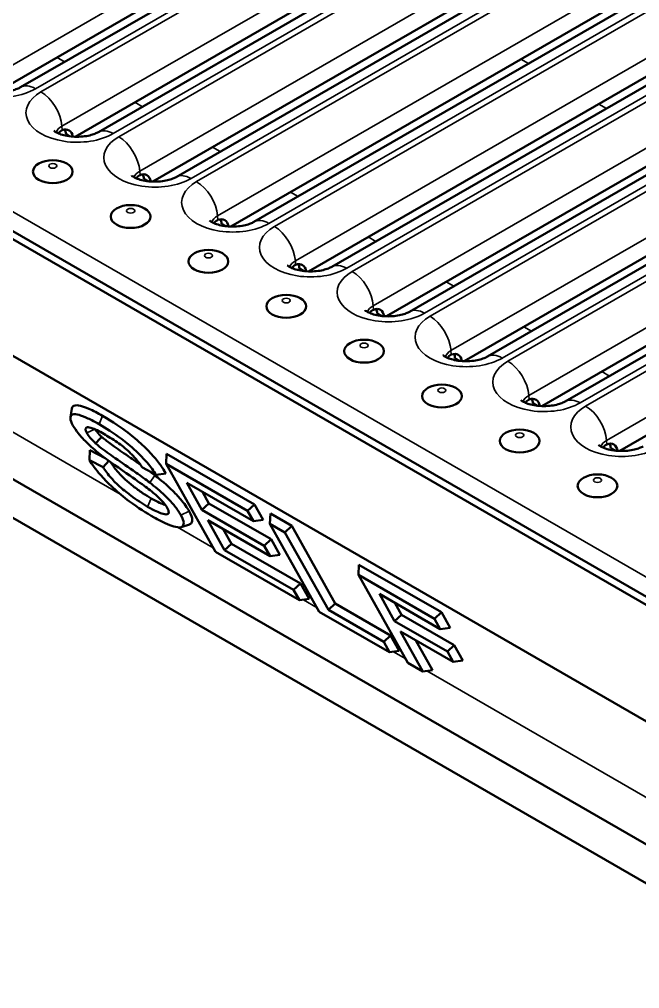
# Model space of a CAD drawing. Header units: millimetres. Extents: x 0 to 2181, y -65 to 1050.
# Drawn here: x 237.7 to 276.8, y 146.8 to 207.8 of the extents above; entities that cross this region are included whole.
import ezdxf

# ---------------------------------------------------------------- set-up
doc = ezdxf.new("R2010")
doc.units = ezdxf.units.MM
doc.header["$LTSCALE"] = 2.5
doc.layers.add('Sichtbar (ISO)', color=7, linetype='Continuous', lineweight=50)
doc.layers.add('Sichtbar schmal (ISO)', color=7, linetype='Continuous', lineweight=35)

msp = doc.modelspace()

# ---------------------------------------------------------------- linework, layer by layer
at = {"layer": 'Sichtbar (ISO)'}
for p, q in [((71.731, 290.09), (424.93, 86.17)), ((71.248, 289.865), (424.801, 85.741)), ((128.17, 249.653), (367.879, 111.257)), ((133.549, 238.79), (367.879, 103.5)), ((133.549, 236.341), (367.879, 101.051)), ((264.159, 218.763), (237.819, 203.556)), ((261.327, 217.682), (236.355, 203.265)), ((269.055, 215.936), (242.715, 200.728)), ((266.223, 214.855), (241.252, 200.438)), ((273.952, 213.109), (247.612, 197.901)), ((271.12, 212.028), (246.149, 197.61)), ((278.849, 210.281), (252.509, 195.074)), ((276.017, 209.201), (251.045, 194.783)), ((283.745, 207.454), (257.406, 192.247)), ((280.914, 206.374), (255.942, 191.956)), ((288.642, 204.627), (262.302, 189.42)), ((285.81, 203.546), (260.839, 189.129)), ((293.539, 201.8), (267.199, 186.593)), ((240.951, 200.46), (240.68, 200.617)), ((290.707, 200.719), (265.735, 186.302)), ((298.436, 198.973), (272.096, 183.766)), ((245.848, 197.633), (245.576, 197.79)), ((295.604, 197.892), (270.632, 183.475)), ((250.744, 194.806), (250.473, 194.963)), ((300.5, 195.065), (275.529, 180.648)), ((255.641, 191.979), (255.37, 192.136)), ((260.538, 189.152), (260.266, 189.309)), ((265.435, 186.325), (265.163, 186.481)), ((240.957, 182.784), (241.052, 183.326)), ((270.331, 183.498), (270.06, 183.654)), ((242.158, 180.074), (242.184, 180.705)), ((242.184, 180.705), (243.148, 180.193)), ((275.228, 180.671), (274.957, 180.827)), ((247.006, 180.472), (246.982, 179.832)), ((247.006, 180.472), (252.534, 177.281)), ((243.009, 179.623), (242.158, 180.074)), ((243.379, 180.023), (243.009, 179.623)), ((245.483, 179.606), (246.347, 179.145)), ((252.102, 176.876), (246.982, 179.832)), ((246.982, 179.832), (250.088, 174.29)), ((246.958, 179.238), (246.347, 179.145)), ((249.236, 176.942), (248.287, 178.636)), ((248.287, 178.636), (252.469, 176.221)), ((249.261, 178.073), (249.668, 177.347)), ((249.668, 177.347), (249.236, 176.942)), ((249.668, 177.347), (253.586, 175.085)), ((252.534, 177.281), (252.102, 176.876)), ((252.534, 177.281), (253.08, 176.306)), ((253.154, 174.68), (249.236, 176.942)), ((252.469, 176.221), (252.102, 176.876)), ((253.538, 176.701), (253.514, 176.061)), ((253.538, 176.701), (254.884, 175.924)), ((248.448, 176.02), (247.924, 175.854)), ((250.659, 174.404), (249.603, 176.287)), ((249.603, 176.287), (253.521, 174.025)), ((253.08, 176.306), (252.469, 176.221)), ((254.452, 175.519), (253.514, 176.061)), ((253.514, 176.061), (256.62, 170.519)), ((254.884, 175.924), (254.452, 175.519)), ((254.884, 175.924), (257.623, 171.037)), ((250.577, 175.725), (251.091, 174.808)), ((257.191, 170.632), (254.452, 175.519)), ((251.091, 174.808), (250.659, 174.404)), ((251.091, 174.808), (255.435, 172.3)), ((253.586, 175.085), (253.154, 174.68)), ((253.521, 174.025), (253.154, 174.68)), ((253.586, 175.085), (254.133, 174.11)), ((250.088, 174.29), (255.37, 171.241)), ((255.003, 171.896), (250.659, 174.404)), ((254.133, 174.11), (253.521, 174.025)), ((259.116, 173.481), (259.092, 172.84)), ((259.116, 173.481), (264.3, 170.488)), ((263.867, 170.083), (259.092, 172.84)), ((259.092, 172.84), (262.198, 167.298)), ((255.435, 172.3), (255.003, 171.896)), ((255.435, 172.3), (255.981, 171.326)), ((255.37, 171.241), (255.003, 171.896)), ((261.358, 169.929), (260.397, 171.644)), ((260.397, 171.644), (264.234, 169.428)), ((255.981, 171.326), (255.37, 171.241)), ((257.623, 171.037), (257.191, 170.632)), ((257.623, 171.037), (261.105, 169.027)), ((261.371, 171.081), (261.79, 170.334)), ((256.62, 170.519), (261.04, 167.967)), ((260.673, 168.622), (257.191, 170.632)), ((261.79, 170.334), (261.358, 169.929)), ((261.79, 170.334), (265.11, 168.417)), ((264.3, 170.488), (263.867, 170.083)), ((264.3, 170.488), (264.846, 169.513)), ((264.678, 168.012), (261.358, 169.929)), ((264.234, 169.428), (263.867, 170.083)), ((263.136, 166.757), (261.725, 169.274)), ((261.725, 169.274), (265.045, 167.358)), ((264.846, 169.513), (264.234, 169.428)), ((261.105, 169.027), (260.673, 168.622)), ((261.04, 167.967), (260.673, 168.622)), ((261.105, 169.027), (261.651, 168.052)), ((262.699, 168.712), (263.748, 166.842)), ((261.651, 168.052), (261.04, 167.967)), ((265.11, 168.417), (264.678, 168.012)), ((265.045, 167.358), (264.678, 168.012)), ((265.11, 168.417), (265.657, 167.442)), ((262.198, 167.298), (263.136, 166.757)), ((265.657, 167.442), (265.045, 167.358)), ((263.748, 166.842), (263.136, 166.757))]:
    msp.add_line(p, q, dxfattribs=at)
for centre, major_axis, start_param, end_param in [((240.414, 199.954), (-0.427, -0.906), 2.404136, 3.749718), ((239.973, 200.209), (0.427, 0.906), 5.445842, 5.813139), ((245.311, 197.127), (-0.427, -0.906), 2.404136, 3.749718), ((244.869, 197.382), (0.427, 0.906), 5.445842, 5.813139), ((250.207, 194.3), (-0.427, -0.906), 2.404136, 3.749718), ((249.766, 194.555), (0.427, 0.906), 5.445842, 5.813139), ((255.104, 191.473), (-0.427, -0.906), 2.404136, 3.749718), ((254.663, 191.727), (0.427, 0.906), 5.445842, 5.813139), ((260.001, 188.645), (-0.427, -0.906), 2.404136, 3.749718), ((259.559, 188.9), (0.427, 0.906), 5.445842, 5.813139), ((264.898, 185.818), (-0.427, -0.906), 2.404136, 3.749718), ((264.456, 186.073), (0.427, 0.906), 5.445842, 5.813139), ((269.794, 182.991), (-0.427, -0.906), 2.404136, 3.749718), ((269.353, 183.246), (0.427, 0.906), 5.445842, 5.813139), ((274.691, 180.164), (-0.427, -0.906), 2.404136, 3.749718), ((274.25, 180.419), (0.427, 0.906), 5.445842, 5.813139)]:
    msp.add_ellipse(centre, major_axis=major_axis, ratio=0.625236, start_param=start_param, end_param=end_param, dxfattribs=at)
for centre in [(239.848, 198.239), (244.745, 195.412), (249.642, 192.585), (254.539, 189.758), (259.435, 186.931), (264.332, 184.104), (269.229, 181.277), (274.125, 178.449)]:
    msp.add_ellipse(centre, major_axis=(1.25, 0), ratio=0.57735, dxfattribs=at)
for points, knots in [([(237.819, 203.556), (237.764, 203.524), (237.691, 203.488), (237.509, 203.417), (237.398, 203.382), (237.141, 203.32), (236.994, 203.295), (236.68, 203.264), (236.512, 203.259), (236.181, 203.271), (236.017, 203.289), (235.717, 203.342), (235.58, 203.377), (235.354, 203.452), (235.261, 203.493), (235.124, 203.564), (235.077, 203.596), (235.028, 203.633), (235.019, 203.644), (235.019, 203.644)], [0, 0, 0, 0, 0.189046, 0.189046, 0.393778, 0.393778, 0.61517, 0.61517, 0.847919, 0.847919, 1.083014, 1.083014, 1.310252, 1.310252, 1.521235, 1.521235, 1.713942, 1.713942, 1.861435, 1.861435, 1.861435, 1.861435]), ([(240.21, 200.645), (240.225, 200.67), (240.242, 200.694), (240.295, 200.756), (240.334, 200.791), (240.387, 200.823), (240.397, 200.829), (240.412, 200.837), (240.418, 200.84), (240.426, 200.844), (240.429, 200.845), (240.435, 200.848), (240.438, 200.849), (240.441, 200.85)], [0.0078644, 0.0078644, 0.0078644, 0.0078644, 0.02938975, 0.02938975, 0.06890596, 0.06890596, 0.07769372, 0.07769372, 0.08251673, 0.08251673, 0.08509365, 0.08509365, 0.08756849, 0.08756849, 0.08756849, 0.08756849]), ([(242.715, 200.728), (242.661, 200.697), (242.588, 200.661), (242.406, 200.59), (242.294, 200.554), (242.038, 200.493), (241.89, 200.468), (241.577, 200.437), (241.409, 200.432), (241.078, 200.444), (240.913, 200.461), (240.613, 200.515), (240.477, 200.55), (240.25, 200.625), (240.158, 200.666), (240.021, 200.737), (239.974, 200.768), (239.925, 200.806), (239.915, 200.816), (239.915, 200.816)], [0, 0, 0, 0, 0.189046, 0.189046, 0.393778, 0.393778, 0.61517, 0.61517, 0.847919, 0.847919, 1.083014, 1.083014, 1.310252, 1.310252, 1.521235, 1.521235, 1.713942, 1.713942, 1.861435, 1.861435, 1.861435, 1.861435]), ([(247.612, 197.901), (247.557, 197.87), (247.485, 197.834), (247.303, 197.763), (247.191, 197.727), (246.934, 197.666), (246.787, 197.641), (246.473, 197.61), (246.306, 197.605), (245.974, 197.617), (245.81, 197.634), (245.51, 197.687), (245.374, 197.722), (245.147, 197.798), (245.054, 197.838), (244.918, 197.91), (244.871, 197.941), (244.822, 197.979), (244.812, 197.989), (244.812, 197.989)], [0, 0, 0, 0, 0.189046, 0.189046, 0.393778, 0.393778, 0.61517, 0.61517, 0.847919, 0.847919, 1.083014, 1.083014, 1.310252, 1.310252, 1.521235, 1.521235, 1.713942, 1.713942, 1.861435, 1.861435, 1.861435, 1.861435]), ([(245.106, 197.818), (245.122, 197.843), (245.139, 197.867), (245.192, 197.929), (245.231, 197.963), (245.284, 197.996), (245.293, 198.002), (245.309, 198.01), (245.314, 198.013), (245.323, 198.017), (245.326, 198.018), (245.332, 198.021), (245.335, 198.022), (245.338, 198.023)], [0.0078644, 0.0078644, 0.0078644, 0.0078644, 0.02938975, 0.02938975, 0.06890596, 0.06890596, 0.07769372, 0.07769372, 0.08251673, 0.08251673, 0.08509365, 0.08509365, 0.08756849, 0.08756849, 0.08756849, 0.08756849]), ([(252.509, 195.074), (252.454, 195.043), (252.381, 195.007), (252.199, 194.936), (252.088, 194.9), (251.831, 194.839), (251.684, 194.814), (251.37, 194.783), (251.203, 194.778), (250.871, 194.79), (250.707, 194.807), (250.407, 194.86), (250.27, 194.895), (250.044, 194.971), (249.951, 195.011), (249.815, 195.083), (249.767, 195.114), (249.719, 195.152), (249.709, 195.162), (249.709, 195.162)], [0, 0, 0, 0, 0.189046, 0.189046, 0.393778, 0.393778, 0.61517, 0.61517, 0.847919, 0.847919, 1.083014, 1.083014, 1.310252, 1.310252, 1.521235, 1.521235, 1.713942, 1.713942, 1.861435, 1.861435, 1.861435, 1.861435]), ([(250.003, 194.991), (250.019, 195.016), (250.036, 195.04), (250.088, 195.102), (250.127, 195.136), (250.18, 195.169), (250.19, 195.175), (250.206, 195.183), (250.211, 195.186), (250.22, 195.19), (250.223, 195.191), (250.229, 195.194), (250.232, 195.195), (250.235, 195.196)], [0.0078644, 0.0078644, 0.0078644, 0.0078644, 0.02938975, 0.02938975, 0.06890596, 0.06890596, 0.07769372, 0.07769372, 0.08251673, 0.08251673, 0.08509365, 0.08509365, 0.08756849, 0.08756849, 0.08756849, 0.08756849]), ([(257.406, 192.247), (257.351, 192.215), (257.278, 192.18), (257.096, 192.108), (256.984, 192.073), (256.728, 192.012), (256.581, 191.987), (256.267, 191.956), (256.099, 191.951), (255.768, 191.963), (255.603, 191.98), (255.304, 192.033), (255.167, 192.068), (254.941, 192.144), (254.848, 192.184), (254.711, 192.256), (254.664, 192.287), (254.615, 192.325), (254.605, 192.335), (254.605, 192.335)], [0, 0, 0, 0, 0.189046, 0.189046, 0.393778, 0.393778, 0.61517, 0.61517, 0.847919, 0.847919, 1.083014, 1.083014, 1.310252, 1.310252, 1.521235, 1.521235, 1.713942, 1.713942, 1.861435, 1.861435, 1.861435, 1.861435]), ([(254.9, 192.164), (254.906, 192.174), (254.912, 192.183), (254.954, 192.243), (254.995, 192.285), (255.069, 192.339), (255.099, 192.356), (255.131, 192.369)], [0.31334775, 0.31334775, 0.31334775, 0.31334775, 0.32156116, 0.32156116, 0.36524327, 0.36524327, 0.39186814, 0.39186814, 0.39186814, 0.39186814]), ([(262.302, 189.42), (262.248, 189.388), (262.175, 189.353), (261.993, 189.281), (261.881, 189.246), (261.624, 189.185), (261.477, 189.16), (261.164, 189.129), (260.996, 189.123), (260.664, 189.135), (260.5, 189.153), (260.2, 189.206), (260.064, 189.241), (259.837, 189.317), (259.744, 189.357), (259.608, 189.428), (259.561, 189.46), (259.512, 189.498), (259.502, 189.508), (259.502, 189.508)], [0, 0, 0, 0, 0.189046, 0.189046, 0.393778, 0.393778, 0.61517, 0.61517, 0.847919, 0.847919, 1.083014, 1.083014, 1.310252, 1.310252, 1.521235, 1.521235, 1.713942, 1.713942, 1.861435, 1.861435, 1.861435, 1.861435]), ([(259.796, 189.337), (259.812, 189.362), (259.829, 189.386), (259.882, 189.448), (259.921, 189.482), (259.974, 189.515), (259.984, 189.521), (259.999, 189.529), (260.005, 189.531), (260.013, 189.535), (260.016, 189.537), (260.022, 189.539), (260.025, 189.541), (260.028, 189.542)], [0.0078644, 0.0078644, 0.0078644, 0.0078644, 0.02938975, 0.02938975, 0.06890596, 0.06890596, 0.07769372, 0.07769372, 0.08251673, 0.08251673, 0.08509365, 0.08509365, 0.08756849, 0.08756849, 0.08756849, 0.08756849]), ([(267.199, 186.593), (267.144, 186.561), (267.072, 186.526), (266.89, 186.454), (266.778, 186.419), (266.521, 186.358), (266.374, 186.333), (266.06, 186.302), (265.893, 186.296), (265.561, 186.308), (265.397, 186.326), (265.097, 186.379), (264.961, 186.414), (264.734, 186.49), (264.641, 186.53), (264.505, 186.601), (264.458, 186.633), (264.409, 186.671), (264.399, 186.681), (264.399, 186.681)], [0, 0, 0, 0, 0.189046, 0.189046, 0.393778, 0.393778, 0.61517, 0.61517, 0.847919, 0.847919, 1.083014, 1.083014, 1.310252, 1.310252, 1.521235, 1.521235, 1.713942, 1.713942, 1.861435, 1.861435, 1.861435, 1.861435]), ([(264.693, 186.509), (264.709, 186.535), (264.726, 186.558), (264.779, 186.621), (264.818, 186.655), (264.87, 186.688), (264.88, 186.693), (264.896, 186.702), (264.901, 186.704), (264.91, 186.708), (264.913, 186.71), (264.919, 186.712), (264.922, 186.714), (264.925, 186.715)], [0.0078644, 0.0078644, 0.0078644, 0.0078644, 0.02938975, 0.02938975, 0.06890596, 0.06890596, 0.07769372, 0.07769372, 0.08251673, 0.08251673, 0.08509365, 0.08509365, 0.08756849, 0.08756849, 0.08756849, 0.08756849]), ([(272.096, 183.766), (272.041, 183.734), (271.968, 183.698), (271.786, 183.627), (271.675, 183.592), (271.418, 183.53), (271.271, 183.506), (270.957, 183.474), (270.79, 183.469), (270.458, 183.481), (270.294, 183.499), (269.994, 183.552), (269.857, 183.587), (269.631, 183.663), (269.538, 183.703), (269.401, 183.774), (269.354, 183.806), (269.305, 183.843), (269.296, 183.854), (269.296, 183.854)], [0, 0, 0, 0, 0.189046, 0.189046, 0.393778, 0.393778, 0.61517, 0.61517, 0.847919, 0.847919, 1.083014, 1.083014, 1.310252, 1.310252, 1.521235, 1.521235, 1.713942, 1.713942, 1.861435, 1.861435, 1.861435, 1.861435]), ([(269.59, 183.682), (269.605, 183.708), (269.623, 183.731), (269.675, 183.794), (269.714, 183.828), (269.767, 183.861), (269.777, 183.866), (269.792, 183.874), (269.798, 183.877), (269.807, 183.881), (269.81, 183.883), (269.816, 183.885), (269.818, 183.887), (269.821, 183.888)], [0.0078644, 0.0078644, 0.0078644, 0.0078644, 0.02938975, 0.02938975, 0.06890596, 0.06890596, 0.07769372, 0.07769372, 0.08251673, 0.08251673, 0.08509365, 0.08509365, 0.08756849, 0.08756849, 0.08756849, 0.08756849]), ([(241.051, 183.326), (241.063, 183.395), (241.098, 183.462), (241.276, 183.539), (241.42, 183.532), (241.75, 183.45), (241.928, 183.386), (242.381, 183.191), (242.675, 183.039), (242.984, 182.86)], [0.2708331, 0.2708331, 0.2708331, 0.2708331, 0.383834, 0.383834, 0.5143164, 0.5143164, 0.6241867, 0.6241867, 0.7820318, 0.7820318, 0.7820318, 0.7820318]), ([(242.756, 182.338), (242.513, 182.478), (242.28, 182.601), (241.796, 182.825), (241.616, 182.884), (241.329, 182.965), (241.185, 182.979), (240.97, 182.905), (240.949, 182.799), (240.957, 182.591), (241.013, 182.436), (241.118, 182.249)], [-0.6218248, -0.6218248, -0.6218248, -0.6218248, -0.5573517, -0.5573517, -0.478216, -0.478216, -0.3541083, -0.3541083, -0.2026342, -0.2026342, 0, 0, 0, 0]), ([(242.984, 182.86), (243.653, 182.474), (244.179, 182.101), (244.887, 181.559), (245.2, 181.297), (245.777, 180.757), (246.021, 180.501), (246.428, 180.03), (246.591, 179.817), (246.788, 179.524), (246.832, 179.452), (246.958, 179.238)], [0, 0, 0, 0, 0.567681, 0.567681, 1.030301, 1.030301, 1.463519, 1.463519, 1.859064, 1.859064, 2.040355, 2.040355, 2.040355, 2.040355]), ([(241.118, 182.249), (241.203, 182.097), (241.317, 181.931), (241.581, 181.602), (241.744, 181.416), (242.226, 180.941), (242.51, 180.695), (242.795, 180.467)], [-0.65441, -0.65441, -0.65441, -0.65441, -0.4152799, -0.4152799, -0.2220708, -0.2220708, 0, 0, 0, 0]), ([(241.989, 181.78), (241.959, 181.835), (241.936, 181.885), (241.908, 181.972), (241.904, 182.009), (241.918, 182.1), (241.963, 182.13), (242.079, 182.146), (242.165, 182.146), (242.589, 181.984), (242.881, 181.828), (243.156, 181.669)], [-1.004927, -1.004927, -1.004927, -1.004927, -0.863041, -0.863041, -0.72351, -0.72351, -0.437084, -0.437084, -0.23361, -0.23361, 0, 0, 0, 0]), ([(242.524, 182.002), (242.57, 181.925), (242.622, 181.856), (242.709, 181.752), (242.748, 181.709), (242.834, 181.62), (242.88, 181.575), (242.928, 181.531)], [0.0082518, 0.0082518, 0.0082518, 0.0082518, 0.093895, 0.093895, 0.1536121, 0.1536121, 0.2149508, 0.2149508, 0.2149508, 0.2149508]), ([(246.347, 179.145), (246.276, 179.264), (246.194, 179.389), (246.003, 179.649), (245.898, 179.782), (245.582, 180.148), (245.353, 180.389), (244.755, 180.947), (244.432, 181.205), (243.681, 181.771), (243.204, 182.079), (242.756, 182.338)], [-0.9384722, -0.9384722, -0.9384722, -0.9384722, -0.839855, -0.839855, -0.7443526, -0.7443526, -0.5838334, -0.5838334, -0.3798117, -0.3798117, 0, 0, 0, 0]), ([(242.541, 181.127), (242.477, 181.186), (242.415, 181.246), (242.301, 181.365), (242.249, 181.422), (242.109, 181.589), (242.041, 181.689), (241.989, 181.78)], [-0.202065, -0.202065, -0.202065, -0.202065, -0.1494499, -0.1494499, -0.0986777, -0.0986777, 0, 0, 0, 0]), ([(242.928, 181.531), (242.964, 181.498), (243.017, 181.453), (243.182, 181.321), (243.281, 181.245), (243.479, 181.097), (243.592, 181.014), (244.058, 180.68), (244.379, 180.462), (244.988, 180.041), (245.195, 179.896), (245.371, 179.772)], [0.000289, 0.000289, 0.000289, 0.000289, 0.0292162, 0.0292162, 0.063622, 0.063622, 0.1050912, 0.1050912, 0.242777, 0.242777, 0.3355574, 0.3355574, 0.3355574, 0.3355574]), ([(243.156, 181.669), (243.424, 181.515), (243.72, 181.33), (244.268, 180.929), (244.448, 180.774), (244.733, 180.518), (244.889, 180.36), (245.216, 179.991), (245.364, 179.79), (245.483, 179.606)], [-0.5189234, -0.5189234, -0.5189234, -0.5189234, -0.4160037, -0.4160037, -0.3257209, -0.3257209, -0.1860069, -0.1860069, 0, 0, 0, 0]), ([(245.952, 178.653), (245.712, 178.839), (245.386, 179.074), (244.588, 179.638), (244.192, 179.904), (243.445, 180.427), (243.069, 180.697), (242.703, 180.987), (242.614, 181.061), (242.541, 181.127)], [-0.6173669, -0.6173669, -0.6173669, -0.6173669, -0.4844081, -0.4844081, -0.2494585, -0.2494585, -0.0595776, -0.0595776, 0, 0, 0, 0]), ([(276.993, 180.939), (276.938, 180.907), (276.865, 180.871), (276.683, 180.8), (276.571, 180.765), (276.315, 180.703), (276.167, 180.679), (275.854, 180.647), (275.686, 180.642), (275.355, 180.654), (275.19, 180.672), (274.89, 180.725), (274.754, 180.76), (274.527, 180.835), (274.435, 180.876), (274.298, 180.947), (274.251, 180.979), (274.202, 181.016), (274.192, 181.027), (274.192, 181.027)], [0, 0, 0, 0, 0.189046, 0.189046, 0.393778, 0.393778, 0.61517, 0.61517, 0.847919, 0.847919, 1.083014, 1.083014, 1.310252, 1.310252, 1.521235, 1.521235, 1.713942, 1.713942, 1.861435, 1.861435, 1.861435, 1.861435]), ([(274.487, 180.855), (274.502, 180.88), (274.519, 180.904), (274.572, 180.967), (274.611, 181.001), (274.664, 181.034), (274.674, 181.039), (274.689, 181.047), (274.695, 181.05), (274.703, 181.054), (274.706, 181.055), (274.712, 181.058), (274.715, 181.059), (274.718, 181.061)], [0.0078644, 0.0078644, 0.0078644, 0.0078644, 0.02938975, 0.02938975, 0.06890596, 0.06890596, 0.07769372, 0.07769372, 0.08251673, 0.08251673, 0.08509365, 0.08509365, 0.08756849, 0.08756849, 0.08756849, 0.08756849]), ([(242.795, 180.467), (243.295, 180.063), (244.127, 179.49), (245.154, 178.776), (245.566, 178.485), (245.778, 178.324)], [-0.36386, -0.36386, -0.36386, -0.36386, -0.1650645, -0.1650645, 0, 0, 0, 0]), ([(242.158, 180.074), (242.241, 179.934), (242.338, 179.785), (242.565, 179.476), (242.691, 179.319), (243.017, 178.942), (243.286, 178.652), (243.972, 178.018), (244.317, 177.735), (245.199, 177.078), (245.74, 176.738), (246.227, 176.456)], [-1.423674, -1.423674, -1.423674, -1.423674, -1.195844, -1.195844, -0.976049, -0.976049, -0.685264, -0.685264, -0.413816, -0.413816, 0, 0, 0, 0]), ([(245.817, 177.136), (245.478, 177.332), (245.12, 177.565), (244.611, 177.948), (244.337, 178.158), (243.86, 178.587), (243.695, 178.753), (243.323, 179.174), (243.149, 179.409), (243.009, 179.623)], [-1.207244, -1.207244, -1.207244, -1.207244, -0.599727, -0.599727, -0.371299, -0.371299, -0.214066, -0.214066, 0, 0, 0, 0]), ([(243.477, 179.951), (243.656, 179.681), (243.767, 179.525), (244.119, 179.121), (244.26, 178.981), (244.567, 178.701), (244.735, 178.563), (245.103, 178.275), (245.302, 178.131), (245.686, 177.874), (245.869, 177.761), (246.045, 177.659)], [0.124812, 0.124812, 0.124812, 0.124812, 0.493672, 0.493672, 0.752456, 0.752456, 1.02588, 1.02588, 1.363113, 1.363113, 1.685749, 1.685749, 1.685749, 1.685749]), ([(246.273, 179.112), (246.464, 178.962), (246.867, 178.643), (247.557, 177.987), (247.748, 177.777), (248.003, 177.478), (248.111, 177.341), (248.294, 177.083), (248.37, 176.964), (248.433, 176.852)], [0.0076202, 0.0076202, 0.0076202, 0.0076202, 0.1357763, 0.1357763, 0.2224514, 0.2224514, 0.3012467, 0.3012467, 0.3769312, 0.3769312, 0.3769312, 0.3769312]), ([(245.778, 178.324), (245.908, 178.227), (246.041, 178.124), (246.278, 177.929), (246.386, 177.835), (246.631, 177.605), (246.733, 177.491), (246.912, 177.277), (246.989, 177.165), (247.046, 177.064)], [-0.3209158, -0.3209158, -0.3209158, -0.3209158, -0.251106, -0.251106, -0.1928468, -0.1928468, -0.110005, -0.110005, 0, 0, 0, 0]), ([(247.911, 176.607), (247.811, 176.785), (247.678, 176.98), (247.381, 177.344), (247.192, 177.56), (246.602, 178.125), (246.274, 178.4), (245.952, 178.653)], [-0.8444594, -0.8444594, -0.8444594, -0.8444594, -0.4958789, -0.4958789, -0.2508063, -0.2508063, 0, 0, 0, 0]), ([(246.045, 177.659), (246.467, 177.415), (246.722, 177.309), (246.902, 177.254), (246.916, 177.25), (246.929, 177.246)], [0, 0, 0, 0, 0.3579757, 0.3579757, 0.387914, 0.387914, 0.387914, 0.387914]), ([(247.046, 177.064), (247.079, 177.005), (247.104, 176.951), (247.136, 176.855), (247.142, 176.814), (247.137, 176.731), (247.118, 176.68), (246.964, 176.642), (246.84, 176.666), (246.526, 176.769), (246.255, 176.883), (245.817, 177.136)], [-1.348103, -1.348103, -1.348103, -1.348103, -1.149017, -1.149017, -0.951254, -0.951254, -0.671717, -0.671717, -0.371384, -0.371384, 0, 0, 0, 0]), ([(246.227, 176.456), (246.468, 176.318), (246.698, 176.196), (247.115, 176.005), (247.299, 175.934), (247.628, 175.844), (247.811, 175.813), (248.068, 175.906), (248.089, 176.024), (248.081, 176.245), (248.022, 176.408), (247.911, 176.607)], [-0.8392399, -0.8392399, -0.8392399, -0.8392399, -0.6784683, -0.6784683, -0.5271779, -0.5271779, -0.3763723, -0.3763723, -0.2151979, -0.2151979, 0, 0, 0, 0]), ([(248.433, 176.852), (248.556, 176.632), (248.621, 176.451), (248.63, 176.209), (248.608, 176.085), (248.465, 176.026), (248.457, 176.023), (248.448, 176.02)], [0, 0, 0, 0, 0.2381311, 0.2381311, 0.4103518, 0.4103518, 0.4208935, 0.4208935, 0.4208935, 0.4208935])]:
    msp.add_open_spline(points, degree=3, knots=knots, dxfattribs=at)
for points in [[(242.928, 181.531), (242.8, 181.397), (242.658, 181.25), (242.541, 181.127)], [(245.944, 179.36), (246.102, 179.243), (246.203, 179.166), (246.273, 179.112)]]:
    msp.add_open_spline(points, degree=3, dxfattribs=at)
at = {"layer": 'Sichtbar schmal (ISO)'}
for p, q in [((72.043, 291.141), (425.243, 87.221)), ((235.526, 203.93), (261.866, 219.138)), ((238.756, 203.463), (265.096, 218.67)), ((265.442, 218.47), (239.102, 203.263)), ((240.423, 201.103), (266.762, 216.311)), ((243.653, 200.636), (269.992, 215.843)), ((270.339, 215.643), (243.999, 200.436)), ((245.319, 198.276), (271.659, 213.484)), ((248.549, 197.809), (274.889, 213.016)), ((275.235, 212.816), (248.896, 197.609)), ((250.216, 195.449), (276.556, 210.656)), ((253.446, 194.981), (279.786, 210.189)), ((280.132, 209.989), (253.792, 194.781)), ((255.113, 192.622), (281.453, 207.829)), ((258.343, 192.154), (284.683, 207.362)), ((285.029, 207.162), (258.689, 191.954)), ((240.114, 205.435), (240.593, 205.158)), ((269.307, 205.327), (269.787, 205.05)), ((260.01, 189.795), (286.349, 205.002)), ((263.24, 189.327), (289.579, 204.534)), ((289.926, 204.334), (263.586, 189.127)), ((245.01, 202.608), (245.49, 202.33)), ((264.906, 186.968), (291.246, 202.175)), ((274.204, 202.5), (274.684, 202.223)), ((268.136, 186.5), (294.476, 201.707)), ((294.822, 201.507), (268.483, 186.3)), ((240.423, 201.103), (240.441, 200.85)), ((249.907, 199.78), (250.387, 199.503)), ((269.803, 184.141), (296.143, 199.348)), ((273.033, 183.673), (299.373, 198.88)), ((299.719, 198.68), (273.379, 183.473)), ((245.319, 198.276), (245.338, 198.023)), ((254.804, 196.953), (255.284, 196.676)), ((274.7, 181.314), (301.039, 196.521)), ((250.216, 195.449), (250.235, 195.196)), ((259.7, 194.126), (260.18, 193.849)), ((255.113, 192.622), (255.131, 192.369)), ((264.597, 191.299), (265.077, 191.022)), ((260.01, 189.795), (260.028, 189.542)), ((225.691, 188.551), (244.096, 177.924)), ((269.494, 188.472), (269.974, 188.195)), ((264.906, 186.968), (264.925, 186.715)), ((274.391, 185.645), (274.87, 185.368)), ((269.803, 184.141), (269.821, 183.888)), ((242.984, 182.86), (242.756, 182.338)), ((242.493, 182.016), (241.989, 181.78)), ((274.7, 181.314), (274.718, 181.061)), ((246.273, 179.112), (245.952, 178.653)), ((246.045, 177.659), (245.817, 177.136)), ((248.433, 176.852), (247.911, 176.607)), ((247.705, 175.841), (249.943, 174.549)), ((255.614, 171.275), (256.476, 170.777)), ((261.284, 168.001), (262.054, 167.557)), ((263.38, 166.791), (282.422, 155.797))]:
    msp.add_line(p, q, dxfattribs=at)
for centre, major_axis, start_param, end_param in [((236.481, 204.776), (-3.218, 0), 5.497787, 8.63938), ((238.756, 201.932), (-0.937, 1.623), 5.497787, 6.283185), ((241.378, 201.949), (-3.218, 0), 5.497787, 8.63938), ((239.102, 201.732), (-0.937, 1.623), 4.014257, 5.497787), ((241.378, 200.552), (-1.35, 0), 5.497787, 6.068825), ((243.653, 199.105), (-0.937, 1.623), 5.497787, 6.283185), ((246.274, 199.122), (-3.218, 0), 5.497787, 8.63938), ((243.999, 198.905), (-0.937, 1.623), 4.014257, 5.497787), ((246.274, 197.725), (-1.35, 0), 5.497787, 6.068825), ((248.549, 196.278), (-0.937, 1.623), 5.497787, 6.283185), ((251.171, 196.295), (-3.218, 0), 5.497787, 8.63938), ((248.896, 196.078), (-0.937, 1.623), 4.014257, 5.497787), ((251.171, 194.898), (-1.35, 0), 5.497787, 6.068825), ((253.446, 193.451), (-0.937, 1.623), 5.497787, 6.283185), ((256.068, 193.468), (-3.218, 0), 5.497787, 8.63938), ((253.792, 193.251), (-0.937, 1.623), 4.014257, 5.497787), ((256.068, 192.071), (-1.35, 0), 5.497787, 6.068825), ((258.343, 190.624), (-0.937, 1.623), 5.497787, 6.283185), ((260.964, 190.641), (-3.218, 0), 5.497787, 8.63938), ((258.689, 190.424), (-0.937, 1.623), 4.014257, 5.497787), ((260.964, 189.244), (-1.35, 0), 5.497787, 6.068825), ((263.24, 187.797), (-0.937, 1.623), 5.497787, 6.283185), ((265.861, 187.814), (-3.218, 0), 5.497787, 8.63938), ((263.586, 187.597), (-0.937, 1.623), 4.014257, 5.497787), ((265.861, 186.417), (-1.35, 0), 5.497787, 6.068825), ((268.136, 184.97), (-0.937, 1.623), 5.497787, 6.283185), ((270.758, 184.986), (-3.218, 0), 5.497787, 8.63938), ((268.483, 184.77), (-0.937, 1.623), 4.014257, 5.497787), ((270.758, 183.589), (-1.35, 0), 5.497787, 6.068825), ((273.033, 182.142), (-0.937, 1.623), 5.497787, 6.283185), ((275.655, 182.159), (-3.218, 0), 5.497787, 8.63938), ((273.379, 181.942), (-0.937, 1.623), 4.014257, 5.497787), ((275.655, 180.762), (-1.35, 0), 5.497787, 6.068825)]:
    msp.add_ellipse(centre, major_axis=major_axis, ratio=0.57735, start_param=start_param, end_param=end_param, dxfattribs=at)
for centre in [(239.848, 198.603), (244.745, 195.776), (249.642, 192.949), (254.539, 190.122), (259.435, 187.294), (264.332, 184.467), (269.229, 181.64), (274.125, 178.813)]:
    msp.add_ellipse(centre, major_axis=(-0.255, 0), ratio=0.57735, dxfattribs=at)

doc.saveas('drawing.dxf')
